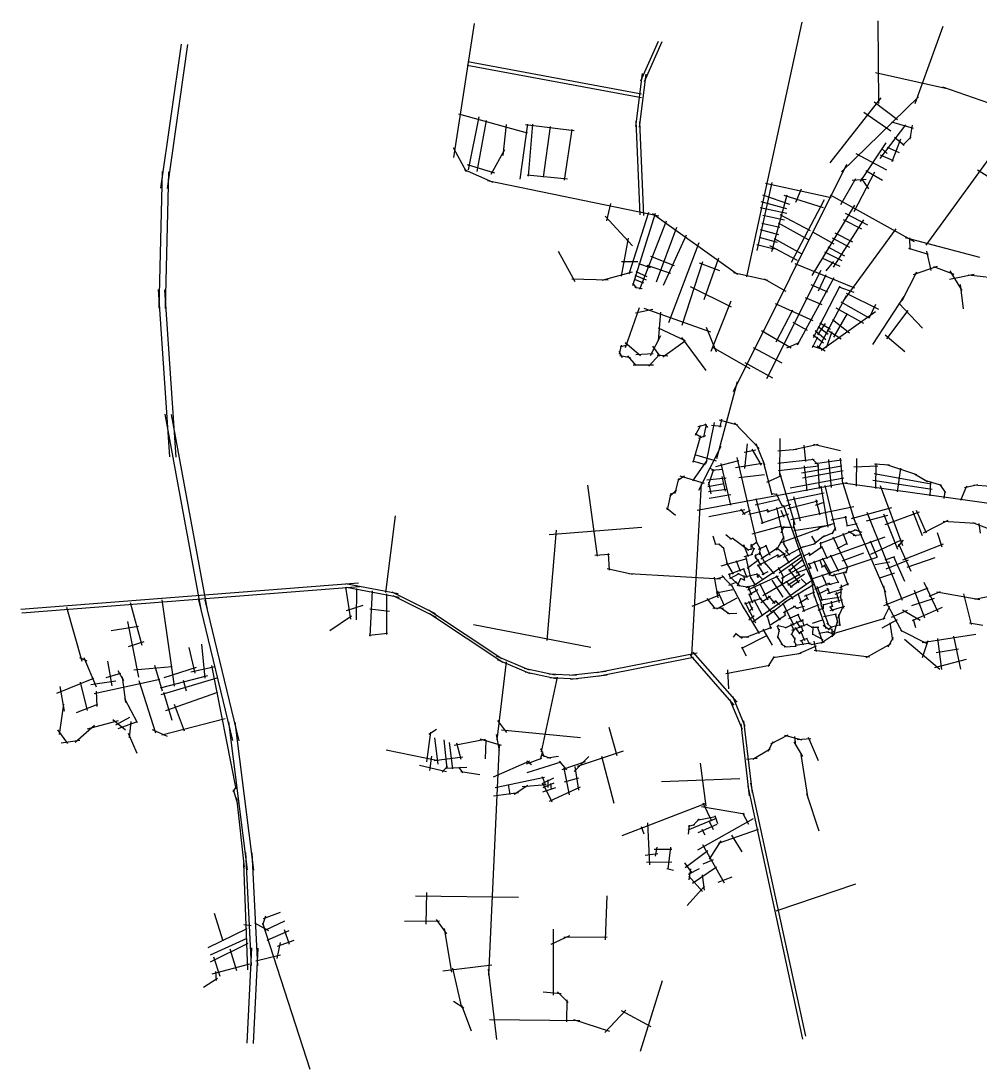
# Model space of a CAD drawing. Header units: metres. Extents: x -5894 to 1804, y -1131 to 3852.
# Drawn here: x -5894 to -1379, y -1131 to 3802 of the extents above; entities that cross this region are included whole.
import ezdxf

# ---------------------------------------------------------------- set-up
doc = ezdxf.new("R2010")
doc.units = ezdxf.units.M
doc.header["$MEASUREMENT"] = 0
doc.layers.add('路网', color=2, linetype='Continuous')

msp = doc.modelspace()

# ---------------------------------------------------------------- linework, layer by layer
at = {"layer": '路网'}
for p, q in [((-1855.6, 3413), (-1858.3, 3802.3)), ((-3855.5, 3160.3), (-3759.2, 3791)), ((-2477.3, 2597.1), (-2217.1, 3796.9)), ((-1685.1, 3413.8), (-1552.7, 3778.3)), ((-2975.7, 3520.4), (-2892.8, 3707.6)), ((-2958.2, 3517.7), (-2875.3, 3704.8)), ((-5140.1, 3692.8), (-5236.5, 3015)), ((-5110.1, 3691.5), (-5206.5, 3013.6)), ((-3790.1, 3611.8), (-2972.8, 3459.2)), ((-3792.8, 3594.9), (-2973.5, 3441.9)), ((-2998.9, 3305), (-2967.6, 3555.3)), ((-2981.4, 3302.2), (-2950.1, 3552.5)), ((-1870.9, 3559), (-1526.7, 3483.1)), ((-1631.8, 2747), (-1057.6, 3539.3)), ((-1555.1, 3492.4), (-1122, 3340.3)), ((-2084.4, 3135.1), (-1844, 3441.1)), ((-2031.4, 3091.8), (-1668.6, 3444.5)), ((-1767.8, 3337.3), (-1877, 3420.7)), ((-3834.6, 3364.7), (-3511.5, 3275.3)), ((-1926.6, 3373.1), (-1799, 3285)), ((-3787, 3100.8), (-3737.3, 3350.3)), ((-3703.4, 3334.1), (-3748.3, 3093.5)), ((-3624.5, 3168.7), (-3607.8, 3314.2)), ((-3509, 3316.7), (-3545.1, 3057.6)), ((-3518.8, 3314.7), (-3289.1, 3286.3)), ((-3504.3, 3071.9), (-3483.8, 3316)), ((-3403.5, 3305.6), (-3435.1, 3066.5)), ((-2979.5, 2889.5), (-2997.6, 3330.6)), ((-2961.9, 2886.7), (-2980, 3327.8)), ((-1849.1, 3154.3), (-1728.3, 3313.5)), ((-1795.2, 3328), (-1693.6, 3298.1)), ((-1698.9, 3311.1), (-1709.5, 3245.2)), ((-3334.9, 3052.4), (-3298.8, 3290.8)), ((-1703.7, 3256.3), (-1742.7, 3218.3)), ((-3859.3, 3207.3), (-3798.9, 3093.9)), ((-1941.5, 3046.5), (-1821, 3228)), ((-1815.9, 3207.7), (-1760, 3183.2)), ((-1752.8, 3246.2), (-1793.7, 3138.4)), ((-1735.5, 3216.8), (-1781.7, 3253.9)), ((-3680.4, 3080.5), (-3615.7, 3196.8)), ((-1963.4, 3177.9), (-1820, 3102)), ((-1786.5, 3143.2), (-1848.2, 3171.1)), ((-1842.9, 3201.4), (-1816.4, 3178.8)), ((-3793.2, 3125.9), (-3664.2, 3087.8)), ((-2539.2, 2058.4), (-2006.7, 3128.4)), ((-5229.9, 3092.9), (-5245.7, 2450.3)), ((-5199.9, 3091.6), (-5215.7, 2449)), ((-3807.7, 3103.7), (-3672.1, 3043.4)), ((-3510.6, 3078), (-3321.3, 3059.2)), ((-2034.2, 2937.6), (-1964.4, 3060.3)), ((-1971.6, 2906.1), (-1874.6, 3092.8)), ((-1938.6, 3062.7), (-1904.7, 3011.6)), ((-1916.6, 3098.2), (-1838.7, 3053.3)), ((-1390.4, 3101.4), (-635.5, 2628.4)), ((-3698.3, 3050.9), (-2890.9, 2885.3)), ((-2428.3, 2721.1), (-2357.9, 3041.2)), ((-2389.1, 3039), (-2080.2, 2971.4)), ((-2221.8, 3010.9), (-2247, 2947.6)), ((-1981.6, 3053.1), (-1915.7, 3057.4)), ((-2403, 2984.3), (-2276.5, 2939.7)), ((-2359.2, 2717.5), (-2287.2, 2984.3)), ((-2303.1, 2982.8), (-2116.8, 2923.9)), ((-2267.1, 2667.4), (-2111.1, 2962)), ((-2084.2, 2984.1), (-1689.3, 2764.9)), ((-3118.5, 2942.3), (-3138, 2860.9)), ((-2413.8, 2924.6), (-2288, 2898)), ((-2410.2, 2951.9), (-2289.4, 2918.9)), ((-2168.5, 2604.2), (-1967.6, 2934.4)), ((-3143.1, 2882.9), (-3015.8, 2743.9)), ((-3031.1, 2611.6), (-2938.6, 2901.6)), ((-3013.1, 2556.3), (-2906.8, 2897.8)), ((-2921.2, 2896.7), (-2521.1, 2611)), ((-2401.7, 2888.8), (-2300.2, 2866.7)), ((-2321.8, 2890.9), (-2178.7, 2815.4)), ((-2069, 2643.9), (-1925.5, 2865.4)), ((-2022.9, 2868.2), (-1936.8, 2824)), ((-2013.5, 2897.8), (-1908.1, 2842.8)), ((-2981.1, 2540.3), (-2854.7, 2861.1)), ((-2902.5, 2574.9), (-2805.9, 2831.5)), ((-2413.9, 2820.7), (-2327.3, 2796.8)), ((-2406.7, 2851), (-2321.9, 2831.1)), ((-2329, 2851.3), (-2187.3, 2773.7)), ((-2022.4, 2485.6), (-1773.9, 2823.6)), ((-3067.6, 2601.5), (-3034.5, 2779.5)), ((-2868.7, 2559), (-2761.1, 2795.5)), ((-2418.1, 2785.2), (-2334.7, 2761.5)), ((-2348.4, 2778.1), (-2221.1, 2707.6)), ((-2167.7, 2809.8), (-2066.8, 2753.2)), ((-2075.1, 2781.7), (-1993.7, 2737)), ((-2062.4, 2804.7), (-1980.1, 2761.9)), ((-1731.7, 2782.2), (-1382.2, 2690.9)), ((-1710.7, 2782), (-1708.8, 2726)), ((-3365.1, 2718.7), (-3286.3, 2575.6)), ((-2843.9, 2383.3), (-2701.7, 2759.5)), ((-2429.7, 2749.6), (-2348.9, 2730.1)), ((-2370.7, 2745.7), (-2239.1, 2676.7)), ((-2111.8, 2714.9), (-2030, 2674)), ((-2095.4, 2738.4), (-2016.3, 2696.6)), ((-1716.4, 2733.2), (-1622.7, 2703.9)), ((-1631.6, 2718.4), (-1609.9, 2628.1)), ((-3067.6, 2669.3), (-2989.5, 2670.1)), ((-2930.2, 2694.6), (-2818.2, 2650.7)), ((-2781.6, 2370.4), (-2684.2, 2669.3)), ((-2678.1, 2491.5), (-2608.5, 2687.5)), ((-2124.5, 2687.6), (-2038.9, 2647.7)), ((-2102.9, 2626.5), (-2067.1, 2669.3)), ((-3157.4, 2582.6), (-3015.8, 2621.4)), ((-2999.7, 2622.3), (-2947.8, 2599.3)), ((-2987, 2660.7), (-2932.6, 2641.9)), ((-2947.3, 2652.5), (-2836.2, 2614.3)), ((-2700.5, 2663.2), (-2605.1, 2628)), ((-2539.2, 2618.4), (-2377.9, 2581.5)), ((-2129, 2627.8), (-2384.6, 2117.7)), ((-2250.9, 2661.2), (-1969.6, 2546.3)), ((-1677.7, 2620.1), (-1747.3, 2485.1)), ((-1692.7, 2609.4), (-1578.6, 2648.3)), ((-1598.3, 2646), (-1502.1, 2610.6)), ((-1521, 2626.6), (-1465, 2533.4)), ((-3300.1, 2588.9), (-3130.3, 2583.6)), ((-3014.5, 2567.9), (-2996.6, 2544.4)), ((-3008, 2587.5), (-2962.6, 2569.6)), ((-3004.5, 2605.8), (-2950, 2584.4)), ((-2395.4, 2587.8), (-2292.8, 2530.2)), ((-2238.8, 2278.2), (-2065.9, 2594.5)), ((-2139.3, 2531.7), (-2103.2, 2609.2)), ((-1522.3, 2587.5), (-1406.3, 2610.8)), ((-1434.5, 2607.7), (-1148.4, 2573.8)), ((-5248, 2538.7), (-5194.7, 1750)), ((-5218, 2537.3), (-5164.7, 1748.7)), ((-3004.9, 2549.2), (-2970, 2543.1)), ((-2743.1, 2552.2), (-2550.3, 2456.9)), ((-2175.2, 2561.7), (-2097.2, 2527.1)), ((-2038.7, 2554.2), (-2165.2, 2310.4)), ((-2043.7, 2550.8), (-1973.3, 2525.5)), ((-2008.4, 2521.5), (-1857, 2445.3)), ((-1472.9, 2561.7), (-1457.9, 2447.9)), ((-2644.3, 2248.1), (-2550.3, 2485.3)), ((-2343.3, 2472.6), (-2166.3, 2392.7)), ((-2201.5, 2501.1), (-2123.7, 2467.3)), ((-2009.9, 2507.6), (-2140.4, 2259.9)), ((-2033.8, 2479.8), (-1903.3, 2406.3)), ((-1901.5, 2402.7), (-1869.6, 2469.3)), ((-1883.5, 2279.7), (-1736.1, 2505.1)), ((-1761.7, 2473.1), (-1650.2, 2356.1)), ((-3048.3, 2265.5), (-2982.2, 2452.8)), ((-3000.6, 2428.9), (-2919.5, 2445.9)), ((-2961.6, 2450.1), (-2647.7, 2339.3)), ((-2892.2, 2295.9), (-2881.5, 2431.7)), ((-2338.9, 2292.3), (-2260.7, 2441.8)), ((-2126.3, 2252.1), (-1870.7, 2434.1)), ((-2066.9, 2314.5), (-2002.6, 2425)), ((-2058.2, 2452.1), (-1928.3, 2379.2)), ((-1817.6, 2306.5), (-1717.9, 2439.7)), ((-2260.3, 2383.9), (-2192.2, 2347.1)), ((-2142.5, 2324.2), (-2106.4, 2378.4)), ((-2132.7, 2381.9), (-2083.6, 2351.7)), ((-2073.4, 2396.7), (-1993, 2333.6)), ((-2930.4, 2227.3), (-2882, 2321.3)), ((-2894.7, 2357), (-2766.9, 2298.4)), ((-2668.4, 2360.8), (-2621.9, 2245)), ((-2407, 2345.8), (-2267.9, 2263.8)), ((-2164.5, 2324.2), (-2115.8, 2287)), ((-2155.5, 2345), (-2104.4, 2303)), ((-2141, 2364.6), (-2093.4, 2328.1)), ((-2102.1, 2265.1), (-2074.5, 2340.5)), ((-2099.4, 2348.1), (-2032.8, 2306.4)), ((-1825.8, 2325), (-1733.7, 2246.7)), ((-3068.3, 2276.1), (-3077.7, 2233.8)), ((-3043.1, 2276.1), (-3072.6, 2266.7)), ((-3049.7, 2288.6), (-2976.8, 2227.3)), ((-2920.8, 2271.8), (-2885.7, 2224.4)), ((-2872.5, 2220.5), (-2766.4, 2296.2)), ((-2784.8, 2312.5), (-2669.3, 2157.3)), ((-2288.4, 2263.8), (-2230.3, 2289.1)), ((-2169.4, 2273.1), (-2132.1, 2260.4)), ((-2168.4, 2265.5), (-2143.1, 2314.7)), ((-2145.7, 2273.7), (-2107.3, 2249.9)), ((-3079.9, 2247.5), (-3064, 2218.4)), ((-3074.7, 2227.4), (-3025.1, 2218)), ((-3038.4, 2225.2), (-2999, 2180.4)), ((-2999.9, 2232.8), (-2917.5, 2237.6)), ((-2937.5, 2177.8), (-2888.2, 2232.1)), ((-2899, 2231.2), (-2848.1, 2226.5)), ((-2634.7, 2264.5), (-2462.8, 2166.9)), ((-2447.4, 2265.7), (-2312.1, 2192.7)), ((-3012.3, 2184.2), (-2916.1, 2182.9)), ((-2485.9, 2194.6), (-2355.7, 2122.2)), ((-2617.9, 1743.1), (-2521.4, 2105.8)), ((-5217.3, 1950.8), (-5045.9, 1024.4)), ((-5187.3, 1949.5), (-5015.9, 1023.1)), ((-2602.7, 1890.7), (-2594.7, 1928.2)), ((-2717.8, 1851.9), (-2693.3, 1899.6)), ((-2708, 1892.9), (-2669.4, 1902.6)), ((-2679.8, 1842.7), (-2666.3, 1902.1)), ((-2674.6, 1905.3), (-2662.6, 1889.2)), ((-2667.8, 1718.6), (-2628.4, 1912.1)), ((-2643.7, 1899.5), (-2595.9, 1894.5)), ((-2607.7, 1924), (-2520.5, 1901.8)), ((-2534.6, 1910.6), (-2419.5, 1789.8)), ((-2728.8, 1725.1), (-2693.9, 1851.3)), ((-2719.3, 1859.7), (-2693.9, 1845)), ((-2703.1, 1837.8), (-2670.6, 1850.6)), ((-2321, 1663.4), (-2319.5, 1836.3)), ((-2702.2, 1593.9), (-2597.6, 1800.9)), ((-2489.5, 1773.1), (-2433.9, 1782.9)), ((-2475.3, 1811.9), (-2488.5, 1694.9)), ((-2453.6, 1787.3), (-2408.9, 1710.7)), ((-2434.4, 1812.6), (-2394.2, 1712.5)), ((-2331.2, 1778.1), (-2240.8, 1786.7)), ((-2257.8, 1784.5), (-2141, 1809.5)), ((-2208.3, 1805.1), (-2200.8, 1729.2)), ((-2163.5, 1809.8), (-2035.1, 1780.6)), ((-2732.4, 1731.9), (-2672.5, 1713.8)), ((-2731.2, 1637.7), (-2663.3, 1733.5)), ((-2722.9, 1761), (-2621.5, 1731.6)), ((-2622.9, 1705.4), (-2514.9, 1732.5)), ((-2524.1, 1746.7), (-2429.2, 1341.8)), ((-2401.5, 1734.1), (-2358.5, 1571.1)), ((-2330.5, 1721.4), (-2160.5, 1739)), ((-2169.8, 1741.3), (-2139.9, 1711)), ((-2156.7, 1718.4), (-2031.2, 1736)), ((-2092, 1738.1), (-2079.6, 1606.1)), ((-2036.8, 1744.3), (-2026.1, 1623)), ((-1960.7, 1742.9), (-1962.5, 1612.1)), ((-2633.8, 1691.2), (-2658.4, 1616.3)), ((-2652.4, 1699.2), (-2630.9, 1686)), ((-2640.9, 1688.2), (-2589.8, 1692.5)), ((-2599.2, 1718.6), (-2554.2, 1522.7)), ((-2530.4, 1699.8), (-2405.4, 1720)), ((-2328.4, 1686.2), (-2137.5, 1708.1)), ((-2219.4, 1675.6), (-2029.4, 1708.6)), ((-2214.1, 1652.4), (-2023, 1685.9)), ((-2206.3, 1708.6), (-2194.1, 1591.1)), ((-2143.1, 1716.1), (-2135.9, 1601.4)), ((-1972.3, 1703.7), (-1860.5, 1708.2)), ((-1875.9, 1717.9), (-1805.1, 1712.3)), ((-1869.4, 1718.9), (-1871.7, 1601.4)), ((-1819.8, 1715.1), (-1677.9, 1666.6)), ((-1753.3, 1697), (-1769.4, 1585)), ((-2814.8, 1578), (-2796.7, 1648.2)), ((-2802.1, 1640.9), (-2770.4, 1660.6)), ((-2792.1, 1660.6), (-2678.1, 1626)), ((-2709.9, 1499.2), (-2004, 1630)), ((-2664.8, 1642.4), (-2573.6, 1652.3)), ((-2657.9, 1631.1), (-2645.6, 1576.4)), ((-2594.3, 1658.7), (-2579.5, 1588.7)), ((-2514.6, 1653.6), (-2394.1, 1667.4)), ((-2382.5, 1630.9), (-2313.5, 1663.4)), ((-2322.6, 1676.6), (-2251.3, 1432.5)), ((-2273.2, 1604.4), (-2019.9, 1651.5)), ((-1883.3, 1640.1), (-1604.1, 1598.5)), ((-1877.4, 1671.9), (-1609.5, 1624)), ((-1687.1, 1671.1), (-1626.7, 1634.6)), ((-1639.7, 1640.4), (-1560.6, 1616.4)), ((-1612.9, 1634.2), (-1615.4, 1567.5)), ((-3226.9, 1616.8), (-3181.8, 1283.2)), ((-2850.7, 1501.3), (-2833.7, 1578.8)), ((-2839.9, 1567.6), (-2807.9, 1593.9)), ((-2735, 817.3), (-2690.9, 1625)), ((-2660.4, 1610.4), (-2583.5, 1624.7)), ((-2656.9, 1587.7), (-2572.6, 1598.1)), ((-2287.9, 1544.5), (-2113.2, 1580.4)), ((-2128.3, 1613.2), (-2095.7, 1418.8)), ((-2109.2, 1616.2), (-2059.5, 1404.3)), ((-2025.5, 1626.7), (-1972.2, 1455.8)), ((-2023.8, 1627.5), (-1314.3, 1530)), ((-1849.3, 1615.2), (-1743.2, 1333.4)), ((-1568.4, 1619.6), (-1541.9, 1580.5)), ((-1545.1, 1586.7), (-1550.1, 1554.8)), ((-1469.1, 1546.1), (-1440.4, 1614.2)), ((-1452.8, 1606.9), (-1388.8, 1619.6)), ((-1407.7, 1618.5), (-1331.5, 1612.5)), ((-2653.6, 1555.8), (-2552.8, 1573.5)), ((-2438, 1524.3), (-2327.6, 1549.6)), ((-2433.9, 1554.6), (-2403.1, 1437.2)), ((-2362.9, 1577.3), (-2333.6, 1575.1)), ((-2338.5, 1577.6), (-2311.9, 1521.8)), ((-2283.4, 1507.6), (-2141.8, 1543)), ((-2257, 1563.2), (-2225.1, 1449.9)), ((-2153.1, 1523.5), (-2113.1, 1537.4)), ((-2152.1, 1549.7), (-2133.1, 1477.4)), ((-2854.7, 1511.2), (-2812.5, 1475.6)), ((-2656.3, 1469.4), (-2486.9, 1501.9)), ((-2507.1, 1504), (-2486.2, 1479.3)), ((-2497.8, 1480.7), (-2459, 1498.7)), ((-2467.6, 1480.8), (-2377.7, 1500.4)), ((-2409.8, 1438.8), (-2279.4, 1481.5)), ((-2383.1, 1503.6), (-2373.5, 1489.5)), ((-2380.6, 1492.4), (-2270.1, 1527.7)), ((-2337.4, 1512.6), (-2303, 1361.3)), ((-2316.9, 1500.1), (-2302.3, 1466.5)), ((-2315.9, 1524.3), (-2302.1, 1520.1)), ((-2304.1, 1521.6), (-2208.4, 1249.2)), ((-2269.5, 1455.8), (-1972.5, 1516.1)), ((-1984, 1460), (-1794.1, 1511.5)), ((-1911.1, 1490), (-1745.5, 1075.3)), ((-1833.1, 1482.6), (-1767.8, 1316.3)), ((-1825.8, 1432.1), (-1663.7, 1491.4)), ((-1696.7, 1495.8), (-1652, 1380)), ((-1679.9, 1499.4), (-1632.9, 1393.2)), ((-4175.9, 1112.2), (-4130.4, 1473.4)), ((-2255.2, 1414.4), (-2256, 1454.1)), ((-2137.7, 1416.3), (-2062.5, 1438.4)), ((-2079.7, 1453.6), (-2006.1, 1467.6)), ((-2014.4, 1471.7), (-2004.2, 1424.6)), ((-2007.6, 1426.1), (-1957.8, 1437)), ((-1977.7, 1470.4), (-1824.5, 1112.9)), ((-1913.8, 1449.6), (-1813.3, 1476)), ((-1644.7, 1393.2), (-1529.6, 1451.8)), ((-1552.3, 1446.9), (-1399.9, 1439)), ((-1415, 1441.7), (-1260.5, 1382)), ((-1385, 1436.8), (-1378.9, 1391.2)), ((-3373.9, 1404.8), (-3418.6, 886.6)), ((-3407.7, 1385), (-2971.7, 1419.7)), ((-2575.9, 1385.7), (-2549, 1363.6)), ((-2451.5, 1387.6), (-2311.8, 1426)), ((-2320.1, 1346.3), (-2138.1, 1411.6)), ((-2315.8, 1392.4), (-2300.8, 1423.4)), ((-2310.3, 1418.7), (-2262.4, 1418.7)), ((-2255.9, 1422.6), (-2236, 1353.5)), ((-2254.9, 1404.4), (-2082.4, 1430.5)), ((-2147, 1406.8), (-2128, 1421)), ((-2133.6, 1343.3), (-1960.1, 1408.8)), ((-2122.9, 1372.4), (-2068.9, 1394.3)), ((-2074.9, 1388.8), (-2057.7, 1418)), ((-2024.9, 1391.3), (-2004, 1338.3)), ((-1997.4, 1400.1), (-1961.5, 1379.3)), ((-1975.9, 1380.5), (-1935.1, 1384.7)), ((-1971.9, 1408.1), (-1934.9, 1396.1)), ((-1581.3, 1395.1), (-1559.3, 1326.5)), ((-2636.5, 1378.8), (-2623.6, 1338.1)), ((-2627.5, 1341.1), (-2603.8, 1339.9)), ((-2609.3, 1341.3), (-2583.6, 1319.7)), ((-2556.4, 1364.5), (-2538.9, 1367.5)), ((-2545.3, 1369.1), (-2468.1, 1311.4)), ((-2491.9, 1338.3), (-2469.8, 1282.1)), ((-2460.1, 1330.5), (-2427.4, 1350.3)), ((-2458.7, 1340.4), (-2443.3, 1312.5)), ((-2456.9, 1312.5), (-2454.8, 1338.3)), ((-2433.3, 1352.6), (-2413.1, 1314.2)), ((-2422.4, 1316.3), (-2382.7, 1333.9)), ((-2389.2, 1336), (-2368.3, 1287.4)), ((-2337, 1311.1), (-2300.4, 1375.4)), ((-2306.2, 1344.5), (-2283.4, 1308.4)), ((-2304.1, 1357.1), (-2302.8, 1335.5)), ((-2240.3, 1365.9), (-2125.2, 1056.8)), ((-2220.7, 1323.4), (-2154.1, 1343.3)), ((-2186.9, 1245.6), (-1825.3, 1374.4)), ((-2173, 1376.8), (-2154.1, 1345)), ((-2162.5, 1339.4), (-2111.6, 1379.9)), ((-2130.2, 1349), (-2129.5, 1318.4)), ((-2071.4, 1373.9), (-2003, 1229.8)), ((-2051.3, 1319.3), (-2003.1, 1344.2)), ((-1896.6, 1355.4), (-1863.2, 1278.6)), ((-1893.8, 1291.8), (-1748.7, 1359.5)), ((-1765.4, 1326.4), (-1738.6, 1357.9)), ((-1763.5, 1341.3), (-1704.3, 1212.3)), ((-1742, 1266.2), (-1550.4, 1340.9)), ((-3192.3, 1288.1), (-3123.6, 1292.1)), ((-3129.8, 1296), (-3125.3, 1216.7)), ((-2587.7, 1325.1), (-2567.6, 1240)), ((-2489.1, 1281.4), (-2449.3, 1291.8)), ((-2483.3, 1284.8), (-2459.4, 1179.7)), ((-2474.8, 1313), (-2452.3, 1318)), ((-2443, 1321.3), (-2455.9, 1287)), ((-2446.8, 1144), (-2219, 1295.4)), ((-2438.4, 1284.1), (-2410.9, 1300.6)), ((-2435.5, 1291.4), (-2435.5, 1272.4)), ((-2427, 1237.6), (-2327.8, 1291.1)), ((-2418.6, 1302.7), (-2388.5, 1246)), ((-2415.8, 1323.1), (-2417, 1288.7)), ((-2410.3, 1270.7), (-2332.3, 1322.9)), ((-2337.5, 1323), (-2296.8, 1291.1)), ((-2335.7, 1289.6), (-2320.5, 1279.6)), ((-2331.8, 1279), (-2294.3, 1297.5)), ((-2305.6, 1295.1), (-2278.2, 1249.8)), ((-2303.5, 1278.7), (-2210.2, 1327.8)), ((-2295.2, 1309.7), (-2274.9, 1287.5)), ((-2294, 1303), (-2282.8, 1313)), ((-2212.2, 1282.8), (-2178.9, 1298.4)), ((-2185.9, 1298.8), (-2176, 1288.1)), ((-2183.2, 1286.8), (-2122.1, 1328.2)), ((-2125.2, 1330.2), (-2098.4, 1271.9)), ((-2084.5, 1289.2), (-2045.5, 1212.3)), ((-2028.7, 1261), (-1925.9, 1298.2)), ((-2597.6, 1238.1), (-2474.6, 1271.2)), ((-2573.9, 1254.2), (-2541.4, 1198.9)), ((-2527.3, 1262.2), (-2508.5, 1212.2)), ((-2474.8, 1226.1), (-2420.4, 1267.6)), ((-2439.2, 1281.2), (-2409.4, 1238.6)), ((-2426.2, 1244), (-2396.7, 1194.7)), ((-2392.9, 1253.2), (-2347.6, 1199.3)), ((-2325, 1203.8), (-2216.9, 1281.1)), ((-2314.3, 1179.1), (-2200.5, 1243.6)), ((-2278.6, 1213.8), (-2213.3, 1268.4)), ((-2268.8, 1246.1), (-2227.8, 1192.7)), ((-2213.2, 1260.5), (-2171.1, 1167.5)), ((-2186.7, 1252.1), (-2176.2, 1225.3)), ((-2171.4, 1175.8), (-1862.8, 1278.6)), ((-2161.1, 1260.2), (-2144.4, 1212.6)), ((-2135.3, 1267.6), (-2120.6, 1230.4)), ((-2125.9, 1231.4), (-2106.8, 1241.1)), ((-2122.9, 1274.9), (-2081.7, 1200.6)), ((-2113.8, 1242.8), (-2084.4, 1192.5)), ((-2011.4, 1203.5), (-2000.3, 1236.1)), ((-1873.2, 1243.4), (-1804.1, 1256.7)), ((-1825.6, 1265.3), (-1780.3, 1281.8)), ((-1820.1, 1223.3), (-1716.2, 1265.4)), ((-1785.8, 1281.3), (-1734.5, 1165.1)), ((-1722.3, 1230.8), (-1589.7, 1277.4)), ((-3133.6, 1224.4), (-3015.6, 1198.9)), ((-3031, 1201.5), (-2601.3, 1176.8)), ((-2619.3, 1176.2), (-2583.6, 1187)), ((-2594.9, 1192.1), (-2542.1, 1136.9)), ((-2562.8, 1197.3), (-2487.5, 1224.4)), ((-2560.5, 1201.9), (-2556.1, 1182.8)), ((-2558, 1186.5), (-2508.5, 1141.1)), ((-2556.6, 1177.7), (-2513.3, 1201.9)), ((-2520.3, 1203.3), (-2483.6, 1184.8)), ((-2493.5, 1226.1), (-2477.2, 1181.8)), ((-2491.3, 1191.9), (-2489.2, 1167.7)), ((-2487.6, 1185.5), (-2425.9, 1199.5)), ((-2472.1, 1125.1), (-2327.2, 1189.6)), ((-2461.9, 1185.3), (-2437.2, 1146.5)), ((-2432.1, 1202.5), (-2423.6, 1183.1)), ((-2428.5, 1184.1), (-2416.6, 1195.9)), ((-2422.8, 1195.6), (-2400, 1171.4)), ((-2405.3, 1196.1), (-2375.8, 1211.3)), ((-2400.9, 1098.4), (-2229.3, 1198.5)), ((-2340.5, 1190.3), (-2260.5, 1080.4)), ((-2328.6, 1231.8), (-2303.1, 1180.4)), ((-2307.8, 1185.6), (-2311.8, 1145)), ((-2284, 1146), (-2205.3, 1200.1)), ((-2281.1, 1222.2), (-2232.2, 1158)), ((-2244.9, 1204), (-2192.6, 1222.9)), ((-2188.3, 1223.6), (-2173.6, 1232.5)), ((-2123.1, 1196.1), (-2100, 1145.4)), ((-2092.1, 1196.5), (-2068.6, 1190.5)), ((-2076.1, 1191.4), (-2004.9, 1210)), ((-2067.6, 1201.4), (-2045.4, 1156.7)), ((-2023.2, 1209.6), (-2001, 1145.7)), ((-1850.4, 1181.6), (-1779.8, 1204.5)), ((-5894.2, 1033), (-4305.7, 1157)), ((-5889.4, 1015.6), (-4300.9, 1139.7)), ((-4366.3, 1154.1), (-4118.7, 1106.9)), ((-4365.9, 1136.4), (-4342.3, 987)), ((-4361.4, 1136.8), (-4113.9, 1089.6)), ((-2631.3, 1183.8), (-2612.9, 1086.3)), ((-2561.4, 1146.4), (-2521.8, 1161.6)), ((-2549, 1145.9), (-2490.6, 1036)), ((-2520.9, 1143.7), (-2504.5, 1179.6)), ((-2516.2, 1144.8), (-2462.7, 1136.6)), ((-2508.5, 1178.6), (-2487, 1169.2)), ((-2479.8, 1134.9), (-2431.4, 1151.7)), ((-2474, 1143.6), (-2455.5, 1101.5)), ((-2447.2, 974.8), (-2172.2, 1168.6)), ((-2442.8, 1140.9), (-2410.8, 1077.5)), ((-2417, 1155), (-2378.4, 1077.9)), ((-2359.9, 1169.5), (-2308, 1089.7)), ((-2299.8, 1066.6), (-2163.2, 1149.4)), ((-2292.9, 1166), (-2263.7, 1136.2)), ((-2272.8, 1136.5), (-2227.4, 1169.7)), ((-2221.5, 1176.4), (-2194.6, 1149)), ((-2174.5, 1179.6), (-2159.8, 1090.1)), ((-2156.7, 1127.1), (-2086.5, 1158.1)), ((-2147.5, 1141.1), (-2121.8, 1073.6)), ((-2096.6, 1156.1), (-2079.6, 1149.6)), ((-2092, 1149.2), (-2043.1, 1162)), ((-2039.2, 1135.5), (-1996.7, 1153.5)), ((-2032.6, 1148.2), (-2036.6, 1084.9)), ((-1833.7, 1143.9), (-1816.1, 1051.3)), ((-1642.8, 1161.2), (-1577, 1020.2)), ((-4314.5, 1130.9), (-4315.6, 983.5)), ((-4250.8, 907), (-4239.9, 1120.3)), ((-4173, 1106), (-4173, 914.4)), ((-4147.9, 1115.3), (-3943.7, 1013.8)), ((-4143, 1098), (-3938.9, 996.5)), ((-2734.5, 1048), (-2608.1, 1099.1)), ((-2621.7, 1110.7), (-2542.1, 1126.1)), ((-2617.6, 1035.6), (-2522, 1087.4)), ((-2614.7, 1120.4), (-2583.3, 1051.3)), ((-2486.9, 1058.8), (-2407.4, 1085.9)), ((-2468.1, 1107.2), (-2449.7, 1063.9)), ((-2467.7, 1100.8), (-2425.7, 1125.6)), ((-2419.1, 1089.5), (-2357.9, 1013.9)), ((-2410.5, 1064.2), (-2365.4, 1094.5)), ((-2375.9, 1095.6), (-2344.9, 1060.6)), ((-2236.7, 1109.5), (-2206.9, 1022.2)), ((-2229, 1063.8), (-2190.6, 1086.7)), ((-2205.1, 1095), (-2156.9, 1115.1)), ((-2200.3, 1102.6), (-2187.8, 1078)), ((-2163.7, 1107.4), (-2105.2, 941.7)), ((-2138.7, 1105.5), (-2088.8, 1129)), ((-2128.3, 1077.2), (-2042.7, 1089.5)), ((-2099.6, 1134.6), (-2086.5, 1107.2)), ((-2096.6, 1107.5), (-2024.5, 1129.7)), ((-2060.4, 1103.9), (-2029.4, 1116.9)), ((-2056.8, 1112.7), (-2041.4, 1064.8)), ((-2037.2, 1094.7), (-2022.2, 1037.9)), ((-1831.8, 1050.8), (-1623.6, 1133.8)), ((-1699.3, 1050.3), (-1593, 1085.8)), ((-1688.5, 1122.3), (-1639.8, 992.2)), ((-1618.6, 1094.1), (-1564.7, 1116)), ((-1581.7, 1115.2), (-1379.5, 1078.9)), ((-1456.6, 1105.5), (-1420.6, 961.1)), ((-1403.3, 1080.7), (-1152.1, 1132.8)), ((-5680, 1043.1), (-5608.4, 788)), ((-5380.8, 1064.6), (-5324.5, 864.1)), ((-5231.7, 1077.4), (-5173, 670.7)), ((-5058, 1076.8), (-4898.6, 415.3)), ((-5028, 1075.5), (-4868.6, 414)), ((-4361.6, 1027.4), (-4283.4, 1052.9)), ((-2665.1, 1083.4), (-2625.6, 1034.4)), ((-2637.6, 1038.4), (-2587, 1039.4)), ((-2601.1, 1041.9), (-2558, 1011.4)), ((-2498.6, 1050.3), (-2419, 919)), ((-2485.8, 1065.7), (-2436.3, 969.6)), ((-2469.2, 1071.1), (-2450.4, 1029.2)), ((-2468.1, 1020.5), (-2447.9, 1040.7)), ((-2443.8, 1079), (-2403.5, 1001.6)), ((-2384.8, 998.6), (-2282.8, 1077.3)), ((-2356, 1061.7), (-2335.1, 1072.9)), ((-2344.5, 1074.3), (-2323.2, 1054.9)), ((-2308.7, 1062.6), (-2255, 958.4)), ((-2304.3, 1017), (-2246.4, 1049.6)), ((-2258.2, 1049.9), (-2235.3, 1036.1)), ((-2246.7, 1038.2), (-2204.8, 1047.9)), ((-2214.1, 1024.6), (-2136.8, 1055.8)), ((-2141.2, 1028.9), (-2113.8, 1040.3)), ((-2130.2, 1074.3), (-2126.2, 1046.1)), ((-2129.2, 1055.2), (-2092.6, 959.3)), ((-2118.2, 1054.1), (-2027.1, 1078.6)), ((-2116.5, 1035.5), (-2115.1, 1057.5)), ((-2086.9, 1046.6), (-2070.1, 1024.6)), ((-2086.4, 1042.3), (-2070.9, 1049.3)), ((-2083.8, 1027.2), (-2016, 1047.6)), ((-2080.3, 1071.5), (-2075.4, 1044)), ((-2049.1, 990.9), (-2021.7, 1049.9)), ((-1835.4, 984.9), (-1803.1, 1048.1)), ((-1821.9, 1067.2), (-1746.8, 927.6)), ((-1697.6, 980), (-1555.1, 1042.2)), ((-4440.1, 933.6), (-4337.6, 1001.5)), ((-4251.2, 1034.4), (-4158.9, 1024.2)), ((-3976.2, 1031), (-3630, 800.8)), ((-3971.3, 1013.7), (-3625.2, 783.5)), ((-2567.5, 1013.4), (-2523.5, 1013.9)), ((-2468.1, 982.9), (-2442.7, 1004.3)), ((-2382.7, 1006.6), (-2364, 941.1)), ((-2364, 960.8), (-2292.9, 1006.6)), ((-2356, 1028), (-2319.2, 982)), ((-2297.4, 1025.6), (-2298.1, 1003.1)), ((-2278.4, 989.7), (-2231.2, 1009.6)), ((-2238.6, 1011), (-2220.3, 974)), ((-2115.1, 999.4), (-2055.4, 1012.2)), ((-2069.5, 918.2), (-1825.2, 991.7)), ((-2060.9, 1013.6), (-2048.9, 967)), ((-2045.4, 1008.1), (-2038.7, 954.4)), ((-1795.9, 996.5), (-1720.1, 1029.4)), ((-1744.1, 1030.9), (-1660.9, 981.5)), ((-5468.9, 933.2), (-5340.7, 953.9)), ((-5393.1, 975.3), (-5340.1, 714)), ((-3763.1, 961.1), (-3211, 854.9)), ((-2480.6, 901.8), (-2359.2, 948.9)), ((-2400.8, 939.5), (-2356.8, 864.7)), ((-2334.5, 954.2), (-2325.2, 927.8)), ((-2334.1, 948.4), (-2326.6, 960.4)), ((-2324.8, 939.1), (-2332.4, 896.9)), ((-2330.7, 957.3), (-2288, 947)), ((-2296.5, 945.2), (-2210.2, 985)), ((-2272, 965.3), (-2253.3, 932.9)), ((-2254.6, 941.3), (-2267.5, 910.4)), ((-2265.5, 933.9), (-2189.5, 963.7)), ((-2251.3, 947.3), (-2227.4, 917.6)), ((-2243.8, 977.5), (-2225.3, 945)), ((-2222.5, 957.4), (-2213.2, 929.4)), ((-2216.9, 984.8), (-2208.3, 954)), ((-2196.4, 963.6), (-2167.9, 946.8)), ((-2174.5, 948.2), (-2138.3, 948.2)), ((-2168.3, 968.2), (-2115.4, 984.2)), ((-2166.7, 912), (-2164.6, 952)), ((-2146.1, 952), (-2118.4, 874.7)), ((-2116.7, 958.1), (-2088.3, 937.6)), ((-2099.8, 968.1), (-2076.4, 945.6)), ((-2094.6, 938.3), (-2081.6, 943.9)), ((-2086.9, 945.1), (-2073.3, 933.8)), ((-2084.6, 948.2), (-2035.7, 960.7)), ((-2077.3, 940.8), (-2074.5, 903.5)), ((-2068.4, 909.8), (-2049.5, 975.7)), ((-1840.3, 945), (-1767.9, 984.2)), ((-1804.1, 968.4), (-1791, 888)), ((-1693.9, 986), (-1683.4, 947.8)), ((-1427.9, 968.9), (-1366.3, 958.7)), ((-4255.5, 910.9), (-4168.7, 921)), ((-2540, 901.2), (-2525.3, 920.7)), ((-2528.8, 919.4), (-2499.3, 897.6)), ((-2509.2, 902.9), (-2467.5, 903.2)), ((-2500.3, 849.8), (-2379.3, 911.5)), ((-2334.1, 906), (-2308.2, 863.8)), ((-2268.5, 917.3), (-2249.4, 890.3)), ((-2251.2, 898.4), (-2253.7, 876.1)), ((-2232.4, 919.3), (-2210.6, 935)), ((-2225.9, 884.7), (-2191.3, 896.3)), ((-2224.2, 930.9), (-2205.5, 886.6)), ((-2220.7, 889.2), (-2211.7, 866)), ((-2196.4, 896.5), (-2183.9, 872.4)), ((-2169.1, 918.1), (-2119.8, 890.1)), ((-2137.4, 920), (-2091.5, 928.2)), ((-2128, 872.9), (-2063.3, 916.7)), ((-2103.4, 928.3), (-2078.2, 920.7)), ((-2083.3, 921), (-2059.9, 932.6)), ((-1812, 856.5), (-1786.8, 901.5)), ((-1753.8, 934.4), (-1632, 873.5)), ((-1734.8, 892.1), (-1567.5, 751.2)), ((-1652, 876.8), (-1399.4, 916.1)), ((-1579.5, 895.8), (-1559.9, 749.7)), ((-1503.4, 907.1), (-1471, 751.2)), ((-5388, 857), (-5313.5, 880.9)), ((-5103.6, 853), (-5075.8, 732.7)), ((-5026.9, 709.3), (-5042.9, 868.1)), ((-2502.4, 855.7), (-2479.2, 814.4)), ((-2316.2, 870.6), (-2291.4, 855.6)), ((-2300.9, 856.7), (-2245.1, 859.9)), ((-2254.8, 884.5), (-2243, 863.2)), ((-2248.2, 864.1), (-2176.5, 875)), ((-2247.7, 857.9), (-2246, 865.6)), ((-2235.8, 823.3), (-2148.2, 861.4)), ((-2191.1, 873.8), (-2164.2, 867.5)), ((-2174.7, 867.5), (-2111.9, 880.2)), ((-2161.8, 882.2), (-2149.9, 833.7)), ((-2159.6, 840.3), (-1899.4, 808.5)), ((-1914.6, 806.2), (-1797.3, 872.6)), ((-1649.2, 806.7), (-1623.5, 885.7)), ((-1586.1, 830.1), (-1480.6, 846.1)), ((-5618.5, 806.2), (-5583.5, 789.5)), ((-5598.6, 805.7), (-5540.5, 667.2)), ((-5487.2, 789.4), (-5466.4, 673.1)), ((-3656.9, 814.1), (-3501, 748.6)), ((-3652, 796.8), (-3496.2, 731.3)), ((-3183.1, 735.5), (-2710.7, 828.6)), ((-3178.3, 718.2), (-2728, 806.9)), ((-2743.9, 816.3), (-2537.5, 582)), ((-2730.9, 830.4), (-2524.5, 596.1)), ((-2375.9, 763.3), (-2346.1, 810.2)), ((-2352.7, 805.7), (-2220.5, 826.9)), ((-1592.3, 759.5), (-1443.1, 798.7)), ((-5438.6, 744.5), (-5411.3, 698.1)), ((-5362.6, 747.8), (-5182.3, 762.9)), ((-5265.4, 770.2), (-5228.9, 649.1)), ((-5220.2, 711.3), (-5068.3, 759.8)), ((-5094.1, 737.7), (-4980, 762.9)), ((-4997.2, 768.8), (-4882.5, 188.4)), ((-3610.6, 784.9), (-3654.2, 418.3)), ((-3525.3, 755.9), (-3379, 724.3)), ((-3312.4, 722), (-3138.7, 741.7)), ((-2575.6, 731.1), (-2368.2, 769.3)), ((-2567.1, 748.4), (-2563.7, 658.4)), ((-5725.9, 637.3), (-5550.9, 708.2)), ((-5565.9, 678.3), (-5447.5, 695.8)), ((-5549, 636.9), (-5241.1, 704.2)), ((-5492.4, 711.4), (-5424.1, 732.2)), ((-5417.9, 714.3), (-5401.3, 594.3)), ((-5338.6, 697.8), (-5260.9, 451)), ((-5237.1, 662.8), (-5014.6, 721.9)), ((-5234.6, 631.2), (-4971, 710)), ((-5130.1, 699.1), (-5116, 649.1)), ((-3520.4, 738.6), (-3374.2, 707)), ((-3370.3, 713.5), (-3445.1, 361.3)), ((-3409.6, 728.4), (-3278.9, 723.4)), ((-3404.8, 711.1), (-3274.1, 706.1)), ((-3307.6, 704.7), (-3133.8, 724.4)), ((-5711.1, 669.9), (-5691.4, 553.3)), ((-5615.1, 690.2), (-5582.8, 556.5)), ((-5539.4, 648.1), (-5537.8, 574.9)), ((-5222.5, 642.7), (-5184, 511.3)), ((-5212, 556), (-4967.8, 643.4)), ((-5406.1, 612.7), (-5347.1, 499.6)), ((-2557.7, 610.3), (-2498.5, 468.7)), ((-2544.7, 624.4), (-2485.5, 482.8)), ((-5693.4, 586.7), (-5713.7, 442.7)), ((-5633.1, 546.3), (-5532.8, 586.4)), ((-5172.7, 587), (-5125.7, 461.5)), ((-5581.3, 469.5), (-5435.2, 509.5)), ((-5461.4, 513.4), (-5401.7, 465.6)), ((-5448, 488.9), (-5382.2, 524.6)), ((-5437.1, 472.1), (-5345.4, 504.9)), ((-5377, 505.2), (-5384.4, 428.2)), ((-5231, 441.3), (-4932.3, 518.6)), ((-4916.8, 503.5), (-4828.7, -193.7)), ((-4886.8, 502.2), (-4798.7, -195)), ((-3650.8, 508.9), (-3608.4, 453)), ((-2492.6, 507.1), (-2452.3, 168.9)), ((-5722.2, 465.6), (-5675.7, 401.4)), ((-5639, 407.3), (-5547.9, 487.9)), ((-5389.7, 449.5), (-5348.3, 356)), ((-5277, 467.7), (-5206.4, 436.3)), ((-3966.6, 454.2), (-3984.9, 315.1)), ((-3974.6, 444.8), (-3938.1, 469.3)), ((-3656.5, 444.1), (-3642.1, 367.7)), ((-3631.5, 465.4), (-3259.2, 428.9)), ((-3126, 477.8), (-3089.6, 344.4)), ((-2505.7, 493), (-2465.3, 154.8)), ((-5705.2, 404), (-5617.4, 417.1)), ((-3947.4, 427.5), (-3932.2, 303.5)), ((-3903, 417.8), (-3888.9, 283.5)), ((-3877.5, 406.4), (-3862.8, 281.6)), ((-3854.2, 393.9), (-3707.3, 421.6)), ((-3843.9, 404.8), (-3822.8, 326.8)), ((-3733.3, 423.2), (-3634.2, 392.9)), ((-3706.2, 417.2), (-3708.4, 329.5)), ((-2376.7, 364.7), (-2352.2, 410.3)), ((-2363.7, 399.8), (-2282.5, 442.5)), ((-2300.2, 441), (-2217.6, 418.5)), ((-2255.6, 409.4), (-2215.2, 340.3)), ((-2252.2, 434.3), (-2247.4, 391.6)), ((-2239.2, 419.9), (-2175.4, 424.2)), ((-2188.8, 430.5), (-2141.3, 321.5)), ((-4175.1, 371.1), (-3929.5, 321.4)), ((-3642.8, 394.1), (-3693.5, -689)), ((-3439.4, 362.2), (-3449.5, 325.5)), ((-3448.8, 377.4), (-3431.6, 338.2)), ((-3442.4, 345.7), (-3400.5, 332.3)), ((-3273.3, 293.7), (-3057.6, 367)), ((-2449.2, 327.3), (-2367.5, 376.3)), ((-2223.4, 359.5), (-2190.2, 141.9)), ((-4018.2, 299.9), (-3891.1, 270)), ((-3961.5, 340.8), (-3970.2, 274.3)), ((-3948.5, 320.8), (-3814.1, 338.7)), ((-3670, 244.4), (-3498.7, 319.5)), ((-3513.6, 306.1), (-3442.3, 332.3)), ((-3513.3, 320.1), (-3490.6, 301.7)), ((-3510.3, 264.4), (-3351.2, 315.1)), ((-3416.8, 333.2), (-3363, 341.6)), ((-3360.8, 318.2), (-3325.9, 277.8)), ((-3346, 278.5), (-3236.5, 315.8)), ((-3290, 269.4), (-3220.5, 340.5)), ((-3160.8, 341), (-3102.9, 120.5)), ((-2697.3, 309.2), (-2670.3, 106.4)), ((-2478.5, 327.8), (-2428, 332.6)), ((-3911.9, 266.7), (-3886.8, 295)), ((-3891.2, 285), (-3794.4, 289.3)), ((-3834.5, 290.2), (-3813.5, 262.5)), ((-3823.1, 269.7), (-3734.6, 254.6)), ((-3339.1, 285.4), (-3313.9, 159.8)), ((-3267.4, 181.7), (-3284.5, 293.1)), ((-3662.3, 193.3), (-3429.9, 243)), ((-3600.5, 208.8), (-3592.2, 160.9)), ((-3571.8, 162.5), (-3507.9, 205.4)), ((-3533.8, 198.8), (-3421.8, 208.2)), ((-3440.9, 212.3), (-3385, 239.5)), ((-3440.3, 245.4), (-3426.1, 208.5)), ((-3439.5, 215.9), (-3395.4, 127.2)), ((-3435.4, 194), (-3384, 215.7)), ((-3414, 230.6), (-3413, 194.3)), ((-3406.4, 129.4), (-3260.2, 197.7)), ((-3401.6, 212.6), (-3398.1, 184.3)), ((-3335.3, 220.9), (-3268.3, 239.9)), ((-2878.2, 222.3), (-2509.3, 236.6)), ((-2472.9, 199.8), (-2214.3, -990.8)), ((-2459.9, 213.9), (-2201.3, -976.7)), ((-4882.7, 195.8), (-4897.3, 173.6)), ((-4895.7, 184.9), (-4874.7, 116.5)), ((-3668.9, 155.3), (-3552, 170.7)), ((-3437.5, 174), (-3375.3, 193.6)), ((-2195.3, 165.4), (-2138.4, -9.7)), ((-4880.1, 144.6), (-4843.8, -181.7)), ((-3063.4, -31.7), (-2668.8, 121)), ((-2690.5, 104.9), (-2487.3, 69.6)), ((-2684.3, 121.5), (-2643.6, 36.8)), ((-2752.6, -5.8), (-2619.6, 50.4)), ((-2710.3, 40.3), (-2624.1, 57.9)), ((-2627.7, 61.8), (-2615, 23.8)), ((-2497, 75.4), (-2469.4, 22)), ((-2974.5, 9.7), (-2961, -24.6)), ((-2944.3, 27.5), (-2935.5, -169.5)), ((-2747.7, 17), (-2752.9, -26.2)), ((-2751.2, 11.8), (-2721, 19.9)), ((-2730.1, 14.7), (-2701.2, 46.5)), ((-2708, -99.9), (-2445.7, 48.4)), ((-2705.8, -18.3), (-2617, 21.6)), ((-2656.3, 38), (-2635.4, -3.9)), ((-2689.4, -1.9), (-2675.3, -28.8)), ((-2610.1, -67.6), (-2421.8, -2.8)), ((-2549.7, -30.2), (-2500.6, -108.2)), ((-2912.6, -96.8), (-2830.5, -95.7)), ((-2907.4, -128.5), (-2899.6, -86.4)), ((-2836.2, -87.4), (-2848.2, -190.8)), ((-2686.3, -74), (-2583.9, -255.5)), ((-2652.3, -143.7), (-2597.3, -57.8)), ((-4837.1, -112), (-4810.2, -643.5)), ((-4807.1, -113.4), (-4780.2, -644.8)), ((-2955.2, -123.8), (-2896.5, -117)), ((-2767.2, -182.2), (-2660.2, -101.9)), ((-2682.2, -166), (-2633.1, -145.7)), ((-4826.2, -665), (-4845.5, -164.1)), ((-2949, -158.1), (-2830, -156.5)), ((-2853.4, -186.6), (-2822.7, -194.4)), ((-2770.2, -160.4), (-2737.8, -205.6)), ((-2751.6, -214.5), (-2699.4, -186.9)), ((-2748.1, -240.6), (-2740.9, -188.7)), ((-2732.7, -256.6), (-2619.4, -179.4)), ((-2749.6, -223.6), (-2685.8, -296.2)), ((-2686.5, -217.6), (-2678.2, -288.7)), ((-2611.2, -252.4), (-2546.4, -227.2)), ((-2757.2, -361.4), (-2676.2, -270.7)), ((-2338.1, -386.5), (-1963.3, -259.8)), ((-4036.6, -315.5), (-3551.7, -322.2)), ((-3984.3, -300.9), (-3987.9, -449.4)), ((-3142.6, -522.8), (-3134.6, -315.8)), ((-4751.6, -423.4), (-4672.6, -392.2)), ((-4984.8, -396.9), (-4943.4, -527.6)), ((-4794.8, -442.3), (-4728.8, -479)), ((-4757.4, -443.3), (-4535, -1131.3)), ((-4742.2, -411), (-4756.3, -454.1)), ((-4741, -476.3), (-4651.3, -434)), ((-4089, -434.8), (-3923.9, -433.6)), ((-3939.2, -427.6), (-3891, -495.2)), ((-5012.6, -559.6), (-4829, -470.2)), ((-4845.5, -451.2), (-4810.7, -455.9)), ((-4734.6, -525.4), (-4630.8, -479.3)), ((-4654.7, -474.6), (-4631.2, -543.3)), ((-3901.1, -470.5), (-3868, -674.8)), ((-3387.2, -783.4), (-3386.5, -473.3)), ((-5002, -593.7), (-4829.8, -515.6)), ((-5001.4, -627.4), (-4824, -538.5)), ((-4687.4, -610.3), (-4672.7, -536.3)), ((-4686.7, -552.3), (-4608, -525)), ((-3398.3, -543.5), (-3310, -502.2)), ((-3339, -510.5), (-3133.6, -509.1)), ((-4911, -565.6), (-4879.7, -666.8)), ((-4808.7, -560.4), (-4831, -1009.9)), ((-4778.7, -561.7), (-4800.9, -1011.3)), ((-4994.6, -682.5), (-4816.5, -635.6)), ((-4987.1, -603), (-4957.9, -694.7)), ((-4789.2, -622.5), (-4673, -593)), ((-3907.9, -669.4), (-3677.1, -641.1)), ((-4977.6, -671.6), (-4974.8, -714.4)), ((-3862.9, -655.8), (-3820.7, -842)), ((-3694.7, -660.7), (-3654.8, -992.6)), ((-5034.7, -745.6), (-4968.7, -702.8)), ((-2976.8, -1046.8), (-2874.2, -714.5)), ((-3435.5, -768.2), (-3350.7, -775.8)), ((-3368.6, -767.5), (-3318.3, -818.5)), ((-3857.9, -811.7), (-3809.1, -843.9)), ((-3819.9, -830.9), (-3774.2, -950.7)), ((-3324.5, -806.1), (-3326.6, -908.7)), ((-3145.4, -959.6), (-3046.9, -853.9)), ((-3068.4, -855.7), (-2928.1, -930.7)), ((-3687.7, -898.1), (-3263.1, -903)), ((-3293.1, -897.5), (-3123.8, -952.9))]:
    msp.add_line(p, q, dxfattribs=at)

doc.saveas('drawing.dxf')
